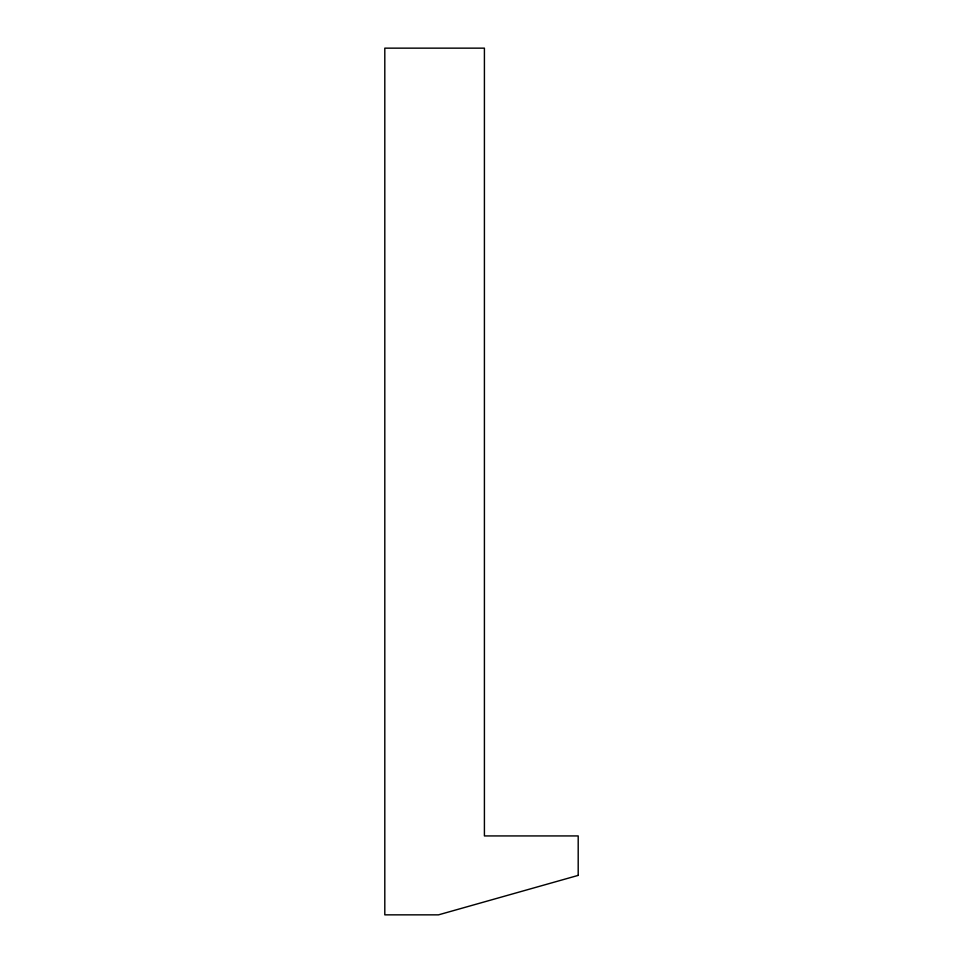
<?xml version="1.0" encoding="UTF-8"?>
<svg xmlns="http://www.w3.org/2000/svg" width="963" height="963" viewBox="0 0 963 963"><rect width="100%" height="100%" fill="white"/><g stroke="black" fill="none" stroke-linecap="round" stroke-linejoin="round"><path stroke-width="1.44" d="M578.197 875.391L438.49 914.85L384.803 914.85L384.803 48.15L484.413 48.15L484.413 835.932L578.197 835.932L578.197 875.391"/></g></svg>
